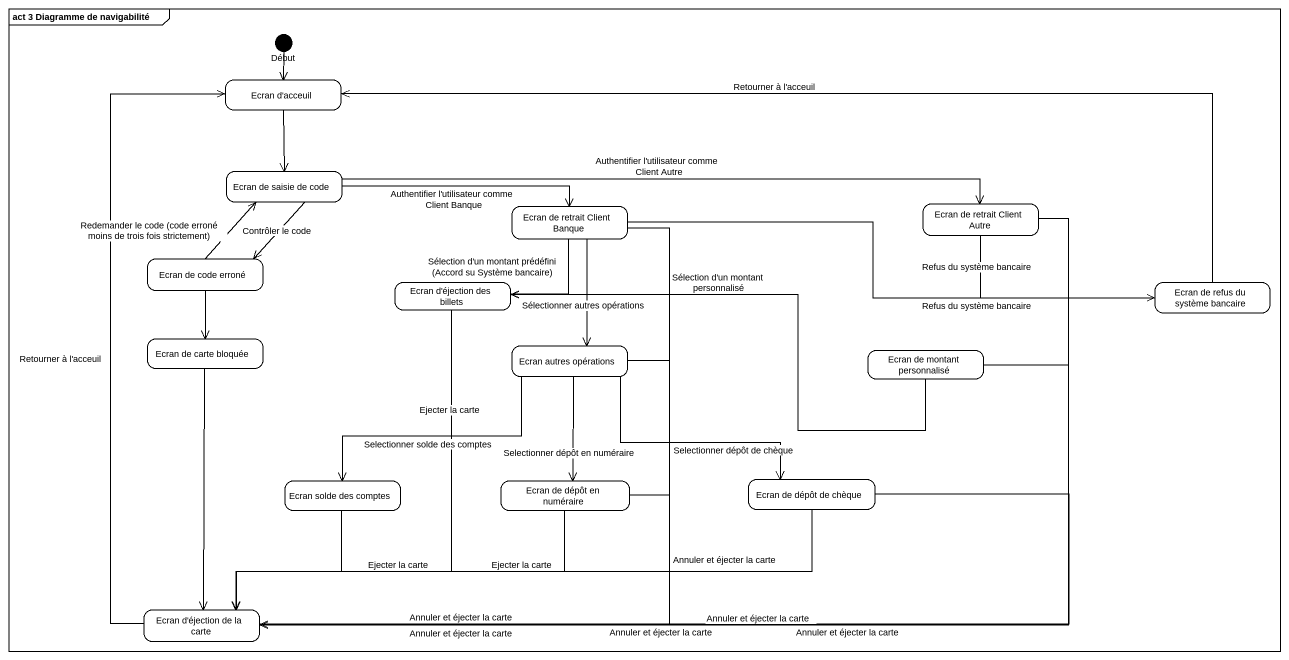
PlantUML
@startuml
mainframe act 3 Diagramme de navigabilité
hide empty description
state Début <<start>>
state "Ecran d'acceuil" as Ecran_d_acceuil
state "Ecran de saisie de code" as Ecran_de_saisie_de_code
state "Ecran de retrait Client Banque" as Ecran_de_retrait_Client
state "Ecran de retrait Client Autre" as Ecran_de_retrait_Client_2
state "Ecran de code erroné" as Ecran_de_code_erroné
state "Ecran d'éjection des billets" as Ecran_d_éjection_des_billets
state "Ecran de refus du système bancaire" as Ecran_de_refus_du_système
state "Ecran de carte bloquée" as Ecran_de_carte_bloquée
state "Ecran autres opérations" as Ecran_autres_opérations
state "Ecran de montant personnalisé" as Ecran_de_montant
state "Ecran solde des comptes" as Ecran_solde_des_comptes
state "Ecran de dépôt en numéraire" as Ecran_de_dépôt_en_numéraire
state "Ecran de dépôt de chèque" as Ecran_de_dépôt_de_chèque
state "Ecran d'éjection de la carte" as Ecran_d_éjection_de_la_carte
Début --> Ecran_d_acceuil
Ecran_d_acceuil --> Ecran_de_saisie_de_code
Ecran_de_saisie_de_code -right-> Ecran_de_retrait_Client : Authentifier l'utilisateur comme Client Banque
Ecran_de_saisie_de_code -right-> Ecran_de_retrait_Client_2 : Authentifier l'utilisateur comme Client Autre
Ecran_de_saisie_de_code --> Ecran_de_code_erroné : Contrôler le code
Ecran_de_retrait_Client --> Ecran_d_éjection_des_billets : Sélection d'un montant prédéfini (Accord su Système bancaire)
Ecran_de_retrait_Client -right-> Ecran_de_refus_du_système : Refus du système bancaire
Ecran_de_retrait_Client --> Ecran_autres_opérations : Sélectionner autres opérations
Ecran_de_retrait_Client --> Ecran_d_éjection_de_la_carte : Annuler et éjecter la carte
Ecran_de_retrait_Client_2 -right-> Ecran_de_refus_du_système : Refus du système bancaire
Ecran_de_retrait_Client_2 -left-> Ecran_d_éjection_de_la_carte : Annuler et éjecter la carte
Ecran_de_code_erroné -up-> Ecran_de_saisie_de_code : Redemander le code (code erroné moins de trois fois strictement)
Ecran_de_code_erroné --> Ecran_de_carte_bloquée
Ecran_d_éjection_des_billets --> Ecran_d_éjection_de_la_carte : Ejecter la carte
Ecran_de_refus_du_système -left-> Ecran_d_acceuil : Retourner à l'acceuil
Ecran_de_carte_bloquée --> Ecran_d_éjection_de_la_carte
Ecran_autres_opérations -left-> Ecran_solde_des_comptes : Selectionner solde des comptes
Ecran_autres_opérations --> Ecran_de_dépôt_en_numéraire : Selectionner dépôt en numéraire
Ecran_autres_opérations -right-> Ecran_de_dépôt_de_chèque : Selectionner dépôt de chèque
Ecran_autres_opérations --> Ecran_d_éjection_de_la_carte : Annuler et éjecter la carte
Ecran_de_montant -left-> Ecran_d_éjection_des_billets : Sélection d'un montant personnalisé
Ecran_de_montant -left-> Ecran_d_éjection_de_la_carte : Annuler et éjecter la carte
Ecran_solde_des_comptes --> Ecran_d_éjection_de_la_carte
Ecran_de_dépôt_en_numéraire -left-> Ecran_d_éjection_de_la_carte : Annuler et éjecter la carte
Ecran_de_dépôt_en_numéraire -left-> Ecran_d_éjection_de_la_carte : Ejecter la carte
Ecran_de_dépôt_de_chèque -left-> Ecran_d_éjection_de_la_carte : Annuler et éjecter la carte
Ecran_de_dépôt_de_chèque -left-> Ecran_d_éjection_de_la_carte : Ejecter la carte
Ecran_d_éjection_de_la_carte -up-> Ecran_d_acceuil : Retourner à l'acceuil
@enduml
